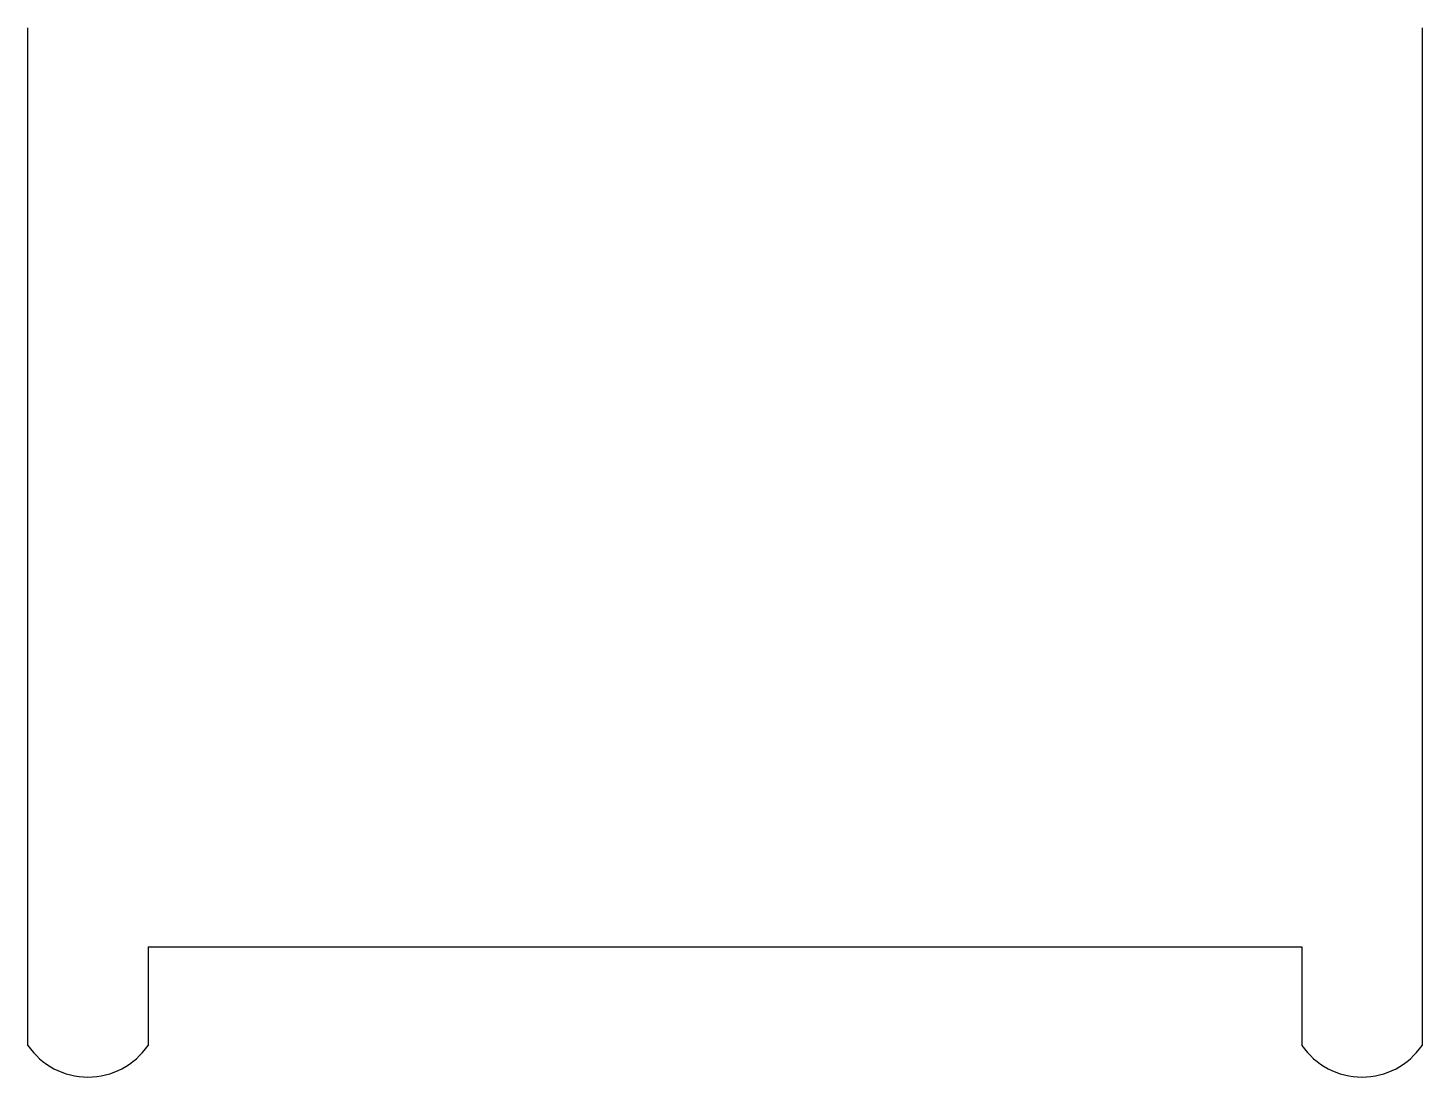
# Model space of a CAD drawing. Header units: millimetres. Extents: x -49.3 to 49.3, y -38.2 to 36.
import ezdxf

# ---------------------------------------------------------------- set-up
doc = ezdxf.new("R2010")
doc.units = ezdxf.units.MM
doc.layers.get('0').update_dxf_attribs({"linetype": 'CONTINUOUS'})

msp = doc.modelspace()

# ---------------------------------------------------------------- linework, layer by layer
for p, q in [((-49.3, -36), (-49.3, 36)), ((49.3, 36), (49.3, -36)), ((-40.8, -29.025), (-40.8, -36)), ((-40.8, -29.025), (40.8, -29.025)), ((40.8, -29.025), (40.8, -36))]:
    msp.add_line(p, q)
for centre in [(-45.05, -33.111), (45.05, -33.111)]:
    msp.add_arc(centre, 5.139, 214.20546, 325.79454)

doc.saveas('drawing.dxf')
